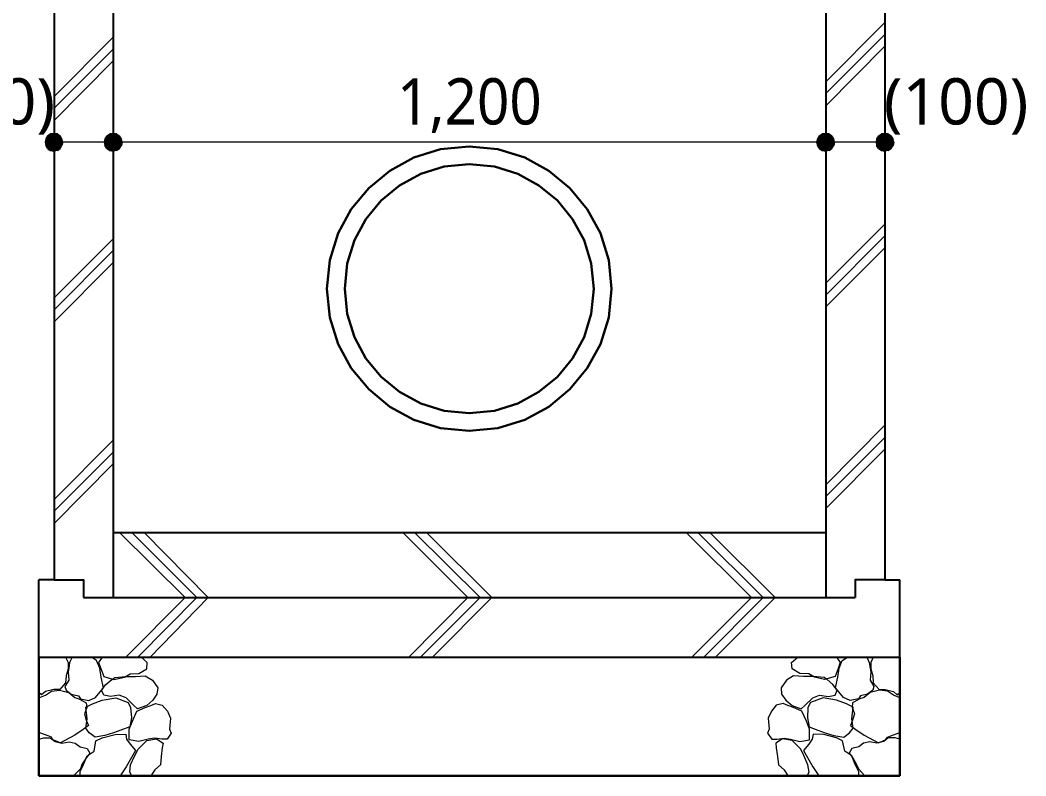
# Model space of a CAD drawing. Header units: millimetres. Extents: x 0 to 420, y 0 to 297.
# Drawn here: x 39.1 to 95.5, y 55.6 to 98 of the extents above; entities that cross this region are included whole.
import ezdxf
from ezdxf.enums import TextEntityAlignment as Align

# ---------------------------------------------------------------- set-up
doc = ezdxf.new("R2010")
doc.units = ezdxf.units.MM
doc.styles.add('kst32b', font='NotoSansJP-Variable.ttf')

msp = doc.modelspace()

# ---------------------------------------------------------------- hatches: boundary and pattern name
h = msp.add_hatch(color=7)
h.paths.add_polyline_path([(40.957, 91.652), (40.746, 91.63), (40.957, 91.165), (40.957, 91.652)])
h.paths.add_polyline_path([(40.746, 91.63), (40.957, 91.165), (40.598, 91.525), (40.746, 91.63)])
h.paths.add_polyline_path([(40.957, 91.165), (40.598, 91.525), (40.492, 91.355), (40.957, 91.165)])
h = msp.add_hatch(color=7)
h.paths.add_polyline_path([(41.402, 91.355), (41.296, 91.525), (40.957, 91.165), (41.402, 91.355)])
h.paths.add_polyline_path([(41.296, 91.525), (40.957, 91.165), (41.148, 91.63), (41.296, 91.525)])
h.paths.add_polyline_path([(40.957, 91.165), (41.148, 91.63), (40.957, 91.652), (40.957, 91.165)])
h = msp.add_hatch(color=7)
h.paths.add_polyline_path([(44.281, 91.652), (44.09, 91.63), (44.281, 91.165), (44.281, 91.652)])
h.paths.add_polyline_path([(44.09, 91.63), (44.281, 91.165), (43.921, 91.525), (44.09, 91.63)])
h.paths.add_polyline_path([(44.281, 91.165), (43.921, 91.525), (43.815, 91.355), (44.281, 91.165)])
h = msp.add_hatch(color=7)
h.paths.add_polyline_path([(44.746, 91.355), (44.641, 91.525), (44.281, 91.165), (44.746, 91.355)])
h.paths.add_polyline_path([(44.641, 91.525), (44.281, 91.165), (44.471, 91.63), (44.641, 91.525)])
h.paths.add_polyline_path([(44.281, 91.165), (44.471, 91.63), (44.281, 91.652), (44.281, 91.165)])
h = msp.add_hatch(color=7)
h.paths.add_polyline_path([(84.286, 91.652), (84.095, 91.63), (84.286, 91.165), (84.286, 91.652)])
h.paths.add_polyline_path([(84.095, 91.63), (84.286, 91.165), (83.926, 91.525), (84.095, 91.63)])
h.paths.add_polyline_path([(84.286, 91.165), (83.926, 91.525), (83.82, 91.355), (84.286, 91.165)])
h = msp.add_hatch(color=7)
h.paths.add_polyline_path([(84.751, 91.355), (84.624, 91.525), (84.286, 91.165), (84.751, 91.355)])
h.paths.add_polyline_path([(84.624, 91.525), (84.286, 91.165), (84.476, 91.63), (84.624, 91.525)])
h.paths.add_polyline_path([(84.286, 91.165), (84.476, 91.63), (84.286, 91.652), (84.286, 91.165)])
h = msp.add_hatch(color=7)
h.paths.add_polyline_path([(87.609, 91.652), (87.418, 91.63), (87.609, 91.165), (87.609, 91.652)])
h.paths.add_polyline_path([(87.418, 91.63), (87.609, 91.165), (87.249, 91.525), (87.418, 91.63)])
h.paths.add_polyline_path([(87.609, 91.165), (87.249, 91.525), (87.143, 91.355), (87.609, 91.165)])
h = msp.add_hatch(color=7)
h.paths.add_polyline_path([(88.075, 91.355), (87.969, 91.525), (87.609, 91.165), (88.075, 91.355)])
h.paths.add_polyline_path([(87.969, 91.525), (87.609, 91.165), (87.799, 91.63), (87.969, 91.525)])
h.paths.add_polyline_path([(87.609, 91.165), (87.799, 91.63), (87.609, 91.652), (87.609, 91.165)])
for points in [[(40.492, 91.355), (40.45, 91.165), (40.957, 91.165), (40.492, 91.355)], [(43.815, 91.355), (43.773, 91.165), (44.281, 91.165), (43.815, 91.355)], [(83.82, 91.355), (83.778, 91.165), (84.286, 91.165), (83.82, 91.355)], [(87.143, 91.355), (87.122, 91.165), (87.609, 91.165), (87.143, 91.355)]]:
    msp.add_hatch(color=7).paths.add_polyline_path(points)
h = msp.add_hatch(color=7)
h.paths.add_polyline_path([(40.45, 91.165), (40.492, 90.974), (40.957, 91.165), (40.45, 91.165)])
h.paths.add_polyline_path([(40.492, 90.974), (40.957, 91.165), (40.598, 90.805), (40.492, 90.974)])
h.paths.add_polyline_path([(40.957, 91.165), (40.598, 90.805), (40.746, 90.699), (40.957, 91.165)])
h = msp.add_hatch(color=7)
h.paths.add_polyline_path([(40.746, 90.699), (40.957, 90.657), (40.957, 91.165), (40.746, 90.699)])
h.paths.add_polyline_path([(40.957, 90.657), (40.957, 91.165), (41.148, 90.699), (40.957, 90.657)])
h.paths.add_polyline_path([(40.957, 91.165), (41.148, 90.699), (41.296, 90.805), (40.957, 91.165)])
h = msp.add_hatch(color=7)
h.paths.add_polyline_path([(41.296, 90.805), (41.402, 90.974), (40.957, 91.165), (41.296, 90.805)])
h.paths.add_polyline_path([(41.402, 90.974), (40.957, 91.165), (41.444, 91.165), (41.402, 90.974)])
h.paths.add_polyline_path([(40.957, 91.165), (41.444, 91.165), (41.402, 91.355), (40.957, 91.165)])
h = msp.add_hatch(color=7)
h.paths.add_polyline_path([(43.773, 91.165), (43.815, 90.974), (44.281, 91.165), (43.773, 91.165)])
h.paths.add_polyline_path([(43.815, 90.974), (44.281, 91.165), (43.921, 90.805), (43.815, 90.974)])
h.paths.add_polyline_path([(44.281, 91.165), (43.921, 90.805), (44.09, 90.699), (44.281, 91.165)])
h = msp.add_hatch(color=7)
h.paths.add_polyline_path([(44.09, 90.699), (44.281, 90.657), (44.281, 91.165), (44.09, 90.699)])
h.paths.add_polyline_path([(44.281, 90.657), (44.281, 91.165), (44.471, 90.699), (44.281, 90.657)])
h.paths.add_polyline_path([(44.281, 91.165), (44.471, 90.699), (44.641, 90.805), (44.281, 91.165)])
h = msp.add_hatch(color=7)
h.paths.add_polyline_path([(44.641, 90.805), (44.746, 90.974), (44.281, 91.165), (44.641, 90.805)])
h.paths.add_polyline_path([(44.746, 90.974), (44.281, 91.165), (44.789, 91.165), (44.746, 90.974)])
h.paths.add_polyline_path([(44.281, 91.165), (44.789, 91.165), (44.746, 91.355), (44.281, 91.165)])
h = msp.add_hatch(color=7)
h.paths.add_polyline_path([(83.778, 91.165), (83.82, 90.974), (84.286, 91.165), (83.778, 91.165)])
h.paths.add_polyline_path([(83.82, 90.974), (84.286, 91.165), (83.926, 90.805), (83.82, 90.974)])
h.paths.add_polyline_path([(84.286, 91.165), (83.926, 90.805), (84.095, 90.699), (84.286, 91.165)])
h = msp.add_hatch(color=7)
h.paths.add_polyline_path([(84.095, 90.699), (84.286, 90.657), (84.286, 91.165), (84.095, 90.699)])
h.paths.add_polyline_path([(84.286, 90.657), (84.286, 91.165), (84.476, 90.699), (84.286, 90.657)])
h.paths.add_polyline_path([(84.286, 91.165), (84.476, 90.699), (84.624, 90.805), (84.286, 91.165)])
h = msp.add_hatch(color=7)
h.paths.add_polyline_path([(84.624, 90.805), (84.751, 90.974), (84.286, 91.165), (84.624, 90.805)])
h.paths.add_polyline_path([(84.751, 90.974), (84.286, 91.165), (84.773, 91.165), (84.751, 90.974)])
h.paths.add_polyline_path([(84.286, 91.165), (84.773, 91.165), (84.751, 91.355), (84.286, 91.165)])
h = msp.add_hatch(color=7)
h.paths.add_polyline_path([(87.122, 91.165), (87.143, 90.974), (87.609, 91.165), (87.122, 91.165)])
h.paths.add_polyline_path([(87.143, 90.974), (87.609, 91.165), (87.249, 90.805), (87.143, 90.974)])
h.paths.add_polyline_path([(87.609, 91.165), (87.249, 90.805), (87.418, 90.699), (87.609, 91.165)])
h = msp.add_hatch(color=7)
h.paths.add_polyline_path([(87.418, 90.699), (87.609, 90.657), (87.609, 91.165), (87.418, 90.699)])
h.paths.add_polyline_path([(87.609, 90.657), (87.609, 91.165), (87.799, 90.699), (87.609, 90.657)])
h.paths.add_polyline_path([(87.609, 91.165), (87.799, 90.699), (87.969, 90.805), (87.609, 91.165)])
h = msp.add_hatch(color=7)
h.paths.add_polyline_path([(87.969, 90.805), (88.075, 90.974), (87.609, 91.165), (87.969, 90.805)])
h.paths.add_polyline_path([(88.075, 90.974), (87.609, 91.165), (88.117, 91.165), (88.075, 90.974)])
h.paths.add_polyline_path([(87.609, 91.165), (88.117, 91.165), (88.075, 91.355), (87.609, 91.165)])

# ---------------------------------------------------------------- linework, layer by layer
at = {"lineweight": 25}
for points in [[(40.957, 104.584), (40.957, 66.59)], [(87.609, 104.584), (87.609, 66.59)], [(44.281, 103.59), (44.281, 65.596)], [(84.286, 103.59), (84.286, 65.596)], [(44.281, 69.257), (84.286, 69.257)], [(40.957, 66.59), (40.111, 66.59)], [(40.111, 62.251), (40.111, 66.59)], [(40.957, 66.59), (42.609, 66.59), (42.609, 65.596)], [(87.609, 66.59), (85.937, 66.59), (85.937, 65.596)], [(87.609, 66.59), (88.456, 66.59)], [(88.456, 62.251), (88.456, 66.59)], [(42.609, 65.596), (44.281, 65.596)], [(44.281, 65.596), (84.286, 65.596), (85.937, 65.596)], [(40.111, 62.251), (88.456, 62.251)]]:
    msp.add_lwpolyline(points, dxfattribs=at)
at = {"lineweight": 13}
for points in [[(84.286, 94.552), (87.609, 97.896)], [(87.609, 97.218), (84.286, 93.895)], [(40.957, 93.726), (44.281, 97.07)], [(44.281, 96.393), (40.957, 93.07)], [(87.609, 96.562), (84.286, 93.218)], [(44.281, 95.737), (40.957, 92.393)], [(87.609, 91.165), (84.286, 91.165), (44.281, 91.165), (40.957, 91.165)], [(84.286, 83.248), (87.609, 86.572)], [(87.609, 85.915), (84.286, 82.571)], [(40.957, 82.423), (44.281, 85.746)], [(44.281, 85.09), (40.957, 81.746)], [(87.609, 85.238), (84.286, 81.915)], [(44.281, 84.413), (40.957, 81.089)], [(84.286, 71.924), (87.609, 75.269)], [(87.609, 74.591), (84.286, 71.268)], [(40.957, 71.099), (44.281, 74.443)], [(44.281, 73.766), (40.957, 70.443)], [(87.609, 73.935), (84.286, 70.591)], [(44.281, 73.11), (40.957, 69.765)], [(44.641, 69.257), (48.323, 65.596)], [(48.98, 65.596), (45.318, 69.257)], [(49.615, 65.596), (46.016, 69.257)], [(60.537, 69.257), (64.199, 65.596)], [(64.876, 65.596), (61.193, 69.257)], [(65.532, 65.596), (61.87, 69.257)], [(76.454, 69.257), (80.116, 65.596)], [(80.772, 65.596), (77.11, 69.257)], [(81.449, 65.596), (77.787, 69.257)], [(44.979, 62.251), (48.323, 65.596)], [(48.98, 65.596), (45.657, 62.251)], [(49.615, 65.596), (46.355, 62.251)], [(60.875, 62.251), (64.199, 65.596)], [(64.876, 65.596), (61.532, 62.251)], [(65.532, 65.596), (62.209, 62.251)], [(76.771, 62.251), (80.116, 65.596)], [(80.772, 65.596), (77.449, 62.251)], [(81.449, 65.596), (78.105, 62.251)], [(41.593, 62.251), (41.741, 61.955), (41.741, 61.595), (41.635, 61.193), (41.593, 60.812), (41.275, 60.431), (40.936, 60.431), (40.471, 60.325), (40.259, 60.134), (40.111, 60.262)], [(41.973, 62.251), (41.825, 61.955), (41.783, 61.637), (41.741, 61.404), (41.783, 60.96), (41.571, 60.6), (41.635, 60.388), (41.91, 60.177), (42.333, 60.071), (42.439, 59.902), (42.905, 59.817), (43.286, 59.986), (43.73, 60.537), (43.603, 61.129), (43.519, 61.637), (43.349, 62.061), (43.053, 62.251)], [(43.667, 62.251), (43.455, 61.955), (43.582, 61.616), (43.752, 61.172), (44.323, 61.002), (44.916, 61.129), (45.233, 61.32), (45.72, 61.341), (46.164, 61.595), (46.186, 61.955), (45.847, 62.251)], [(84.9, 62.251), (85.09, 61.955), (84.984, 61.616), (84.815, 61.172), (84.222, 61.002), (83.651, 61.129), (83.333, 61.32), (82.825, 61.341), (82.402, 61.595), (82.36, 61.955), (82.719, 62.251)], [(86.593, 62.251), (86.72, 61.955), (86.783, 61.637), (86.826, 61.404), (86.783, 60.96), (86.995, 60.6), (86.932, 60.388), (86.635, 60.177), (86.233, 60.071), (86.127, 59.902), (85.662, 59.817), (85.281, 59.986), (84.836, 60.537), (84.963, 61.129), (85.048, 61.637), (85.217, 62.061), (85.513, 62.251)], [(86.953, 62.251), (86.826, 61.955), (86.826, 61.595), (86.932, 61.193), (86.953, 60.812), (87.291, 60.431), (87.63, 60.431), (88.096, 60.325), (88.307, 60.134), (88.456, 60.262)], [(40.111, 59.965), (40.471, 60.113), (40.809, 60.346), (41.254, 60.388), (41.783, 60.262), (42.122, 59.986), (42.355, 59.902), (42.757, 59.69), (42.799, 59.415), (42.672, 59.076), (42.757, 58.716), (42.884, 58.42), (42.587, 58.187), (42.122, 57.87), (41.317, 57.446), (40.894, 57.616), (40.809, 57.764), (40.619, 57.827), (40.111, 58.018)], [(88.456, 59.965), (88.096, 60.113), (87.757, 60.346), (87.312, 60.388), (86.783, 60.262), (86.445, 59.986), (86.212, 59.902), (85.788, 59.69), (85.767, 59.415), (85.894, 59.076), (85.788, 58.716), (85.683, 58.42), (85.979, 58.187), (86.445, 57.87), (87.249, 57.446), (87.651, 57.616), (87.757, 57.764), (87.948, 57.827), (88.456, 58.018)], [(40.111, 57.637), (40.386, 57.721), (40.746, 57.721), (41.021, 57.51), (41.402, 57.425), (41.804, 57.489), (42.143, 57.425), (42.418, 57.213), (42.82, 57.129), (42.968, 56.854), (42.736, 56.557), (42.524, 56.219), (42.439, 55.986), (42.058, 55.584)], [(42.418, 55.584), (42.418, 55.838), (42.609, 56.219), (42.82, 56.705), (43.201, 56.981), (43.307, 57.552), (43.667, 57.721), (44.387, 57.912), (44.979, 57.933), (45.021, 57.637), (45.233, 57.362), (45.53, 57.002), (45.297, 56.621), (45, 56.092), (44.662, 55.584)], [(45.318, 55.584), (45.212, 55.795), (45.254, 56.197), (45.487, 56.727), (45.678, 57.087), (46.164, 57.573), (46.715, 57.658), (47.075, 57.425), (47.032, 57.15), (46.969, 56.663), (46.927, 56.197), (46.609, 55.922), (46.397, 55.584)], [(83.249, 55.584), (83.354, 55.795), (83.291, 56.197), (83.058, 56.727), (82.889, 57.087), (82.402, 57.573), (81.852, 57.658), (81.492, 57.425), (81.513, 57.15), (81.576, 56.663), (81.64, 56.197), (81.957, 55.922), (82.169, 55.584)], [(86.148, 55.584), (86.148, 55.838), (85.937, 56.219), (85.746, 56.705), (85.365, 56.981), (85.238, 57.552), (84.9, 57.721), (84.18, 57.912), (83.587, 57.933), (83.524, 57.637), (83.333, 57.362), (83.037, 57.002), (83.27, 56.621), (83.566, 56.092), (83.905, 55.584)], [(88.456, 57.637), (88.18, 57.721), (87.799, 57.721), (87.545, 57.51), (87.164, 57.425), (86.762, 57.489), (86.402, 57.425), (86.148, 57.213), (85.746, 57.129), (85.598, 56.854), (85.831, 56.557), (86.021, 56.219), (86.127, 55.986), (86.487, 55.584)]]:
    msp.add_lwpolyline(points, dxfattribs=at)
at = {"lineweight": 0}
for points in [[(40.957, 91.165), (40.598, 91.525), (40.492, 91.355)], [(40.746, 91.63), (40.957, 91.165), (40.598, 91.525)], [(40.957, 91.652), (40.746, 91.63), (40.957, 91.165)], [(40.957, 91.165), (41.148, 91.63), (40.957, 91.652)], [(41.296, 91.525), (40.957, 91.165), (41.148, 91.63)], [(41.402, 91.355), (41.296, 91.525), (40.957, 91.165)], [(44.281, 91.165), (43.921, 91.525), (43.815, 91.355)], [(44.09, 91.63), (44.281, 91.165), (43.921, 91.525)], [(44.281, 91.652), (44.09, 91.63), (44.281, 91.165)], [(44.281, 91.165), (44.471, 91.63), (44.281, 91.652)], [(44.641, 91.525), (44.281, 91.165), (44.471, 91.63)], [(44.746, 91.355), (44.641, 91.525), (44.281, 91.165)], [(84.286, 91.165), (83.926, 91.525), (83.82, 91.355)], [(84.095, 91.63), (84.286, 91.165), (83.926, 91.525)], [(84.286, 91.652), (84.095, 91.63), (84.286, 91.165)], [(84.286, 91.165), (84.476, 91.63), (84.286, 91.652)], [(84.624, 91.525), (84.286, 91.165), (84.476, 91.63)], [(84.751, 91.355), (84.624, 91.525), (84.286, 91.165)], [(87.609, 91.165), (87.249, 91.525), (87.143, 91.355)], [(87.418, 91.63), (87.609, 91.165), (87.249, 91.525)], [(87.609, 91.652), (87.418, 91.63), (87.609, 91.165)], [(87.609, 91.165), (87.799, 91.63), (87.609, 91.652)], [(87.969, 91.525), (87.609, 91.165), (87.799, 91.63)], [(88.075, 91.355), (87.969, 91.525), (87.609, 91.165)], [(40.492, 91.355), (40.45, 91.165), (40.957, 91.165)], [(40.45, 91.165), (40.492, 90.974), (40.957, 91.165)], [(40.492, 90.974), (40.957, 91.165), (40.598, 90.805)], [(40.957, 91.165), (40.598, 90.805), (40.746, 90.699)], [(40.746, 90.699), (40.957, 90.657), (40.957, 91.165)], [(40.957, 91.165), (41.444, 91.165), (41.402, 91.355)], [(40.957, 90.657), (40.957, 91.165), (41.148, 90.699)], [(40.957, 91.165), (41.148, 90.699), (41.296, 90.805)], [(41.296, 90.805), (41.402, 90.974), (40.957, 91.165)], [(41.402, 90.974), (40.957, 91.165), (41.444, 91.165)], [(43.815, 91.355), (43.773, 91.165), (44.281, 91.165)], [(43.773, 91.165), (43.815, 90.974), (44.281, 91.165)], [(43.815, 90.974), (44.281, 91.165), (43.921, 90.805)], [(44.281, 91.165), (43.921, 90.805), (44.09, 90.699)], [(44.09, 90.699), (44.281, 90.657), (44.281, 91.165)], [(44.281, 91.165), (44.789, 91.165), (44.746, 91.355)], [(44.281, 90.657), (44.281, 91.165), (44.471, 90.699)], [(44.281, 91.165), (44.471, 90.699), (44.641, 90.805)], [(44.641, 90.805), (44.746, 90.974), (44.281, 91.165)], [(44.746, 90.974), (44.281, 91.165), (44.789, 91.165)], [(83.82, 91.355), (83.778, 91.165), (84.286, 91.165)], [(83.778, 91.165), (83.82, 90.974), (84.286, 91.165)], [(83.82, 90.974), (84.286, 91.165), (83.926, 90.805)], [(84.286, 91.165), (83.926, 90.805), (84.095, 90.699)], [(84.095, 90.699), (84.286, 90.657), (84.286, 91.165)], [(84.286, 91.165), (84.773, 91.165), (84.751, 91.355)], [(84.286, 90.657), (84.286, 91.165), (84.476, 90.699)], [(84.286, 91.165), (84.476, 90.699), (84.624, 90.805)], [(84.624, 90.805), (84.751, 90.974), (84.286, 91.165)], [(84.751, 90.974), (84.286, 91.165), (84.773, 91.165)], [(87.143, 91.355), (87.122, 91.165), (87.609, 91.165)], [(87.122, 91.165), (87.143, 90.974), (87.609, 91.165)], [(87.143, 90.974), (87.609, 91.165), (87.249, 90.805)], [(87.609, 91.165), (87.249, 90.805), (87.418, 90.699)], [(87.418, 90.699), (87.609, 90.657), (87.609, 91.165)], [(87.609, 91.165), (88.117, 91.165), (88.075, 91.355)], [(87.609, 90.657), (87.609, 91.165), (87.799, 90.699)], [(87.609, 91.165), (87.799, 90.699), (87.969, 90.805)], [(87.969, 90.805), (88.075, 90.974), (87.609, 91.165)], [(88.075, 90.974), (87.609, 91.165), (88.117, 91.165)]]:
    msp.add_lwpolyline(points, close=True, dxfattribs=at)
at = {"lineweight": 30}
for points in [[(72.263, 82.942), (72.101, 84.552), (71.635, 86.052), (70.898, 87.409), (69.923, 88.592), (68.74, 89.567), (67.383, 90.304), (65.883, 90.77), (64.273, 90.932), (62.662, 90.77), (61.162, 90.304), (59.805, 89.567), (58.623, 88.592), (57.647, 87.409), (56.91, 86.052), (56.445, 84.552), (56.282, 82.942), (56.445, 81.331), (56.91, 79.831), (57.647, 78.474), (58.623, 77.291), (59.805, 76.316), (61.162, 75.579), (62.662, 75.114), (64.273, 74.951), (65.883, 75.114), (67.383, 75.579), (68.74, 76.316), (69.923, 77.291), (70.898, 78.474), (71.635, 79.831), (72.101, 81.331)], [(71.268, 82.942), (71.126, 84.351), (70.718, 85.665), (70.073, 86.853), (69.219, 87.888), (68.184, 88.742), (66.996, 89.387), (65.682, 89.795), (64.273, 89.937), (62.863, 89.795), (61.55, 89.387), (60.361, 88.742), (59.326, 87.888), (58.472, 86.853), (57.827, 85.665), (57.419, 84.351), (57.277, 82.942), (57.419, 81.532), (57.827, 80.219), (58.472, 79.03), (59.326, 77.995), (60.361, 77.141), (61.55, 76.496), (62.863, 76.088), (64.273, 75.946), (65.682, 76.088), (66.996, 76.496), (68.184, 77.141), (69.219, 77.995), (70.073, 79.03), (70.718, 80.219), (71.126, 81.532)]]:
    msp.add_lwpolyline(points, close=True, dxfattribs=at)
for points in [[(40.111, 55.584), (40.111, 62.251)], [(88.456, 55.584), (88.456, 62.251)], [(40.111, 55.584), (88.456, 55.584)]]:
    msp.add_lwpolyline(points, dxfattribs=at)
at = {"lineweight": 13}
for points in [[(44.132, 60.05), (43.752, 60.113), (43.625, 60.388), (43.857, 60.706), (44.196, 61.002), (44.365, 61.108), (44.979, 61.172), (45.53, 61.172), (46.08, 61.193), (46.482, 60.96), (46.778, 60.537), (46.736, 60.177), (46.503, 59.838), (46.164, 59.542), (45.635, 59.351), (45.445, 59.542), (45, 59.965), (44.619, 60.113)], [(84.434, 60.05), (84.815, 60.113), (84.921, 60.388), (84.688, 60.706), (84.37, 61.002), (84.201, 61.108), (83.587, 61.172), (83.037, 61.172), (82.487, 61.193), (82.084, 60.96), (81.788, 60.537), (81.809, 60.177), (82.042, 59.838), (82.402, 59.542), (82.91, 59.351), (83.121, 59.542), (83.566, 59.965), (83.947, 60.113)], [(43.815, 57.848), (43.265, 57.764), (42.926, 57.997), (42.736, 58.272), (42.82, 58.78), (42.736, 59.436), (43.116, 59.627), (43.667, 59.838), (44.429, 59.965), (45.127, 59.711), (45.254, 59.415), (45.297, 58.843), (45.212, 58.335), (44.704, 58.145), (44.302, 57.997)], [(84.751, 57.848), (85.302, 57.764), (85.619, 57.997), (85.831, 58.272), (85.746, 58.78), (85.831, 59.436), (85.45, 59.627), (84.9, 59.838), (84.137, 59.965), (83.439, 59.711), (83.291, 59.415), (83.27, 58.843), (83.354, 58.335), (83.841, 58.145), (84.265, 57.997)], [(45.614, 59.224), (46.08, 59.415), (46.397, 59.542), (46.651, 59.648), (47.032, 59.563), (47.329, 59.224), (47.498, 58.822), (47.435, 58.208), (47.54, 57.975), (47.307, 57.637), (47.011, 57.637), (46.609, 57.7), (46.249, 57.637), (45.72, 57.51), (45.17, 57.616), (45.17, 57.997), (45.17, 58.208), (45.36, 58.653)], [(82.952, 59.224), (82.487, 59.415), (82.169, 59.542), (81.894, 59.648), (81.513, 59.563), (81.238, 59.224), (81.047, 58.822), (81.111, 58.208), (81.026, 57.975), (81.259, 57.637), (81.555, 57.637), (81.957, 57.7), (82.317, 57.637), (82.825, 57.51), (83.376, 57.616), (83.376, 57.997), (83.376, 58.208), (83.206, 58.653)]]:
    msp.add_lwpolyline(points, close=True, dxfattribs=at)

# ---------------------------------------------------------------- texts
at = {"style": 'kst32b'}
for s, p, p2 in [('(100)', (32.893, 92.16), (41.015, 92.16)), ('1,200', (60.219, 92.16), (68.341, 92.16)), ('(100)', (87.545, 92.16), (95.667, 92.16))]:
    msp.add_text(s, height=2.5989, dxfattribs=at).set_placement(p, p2, align=Align.FIT)

doc.saveas('drawing.dxf')
